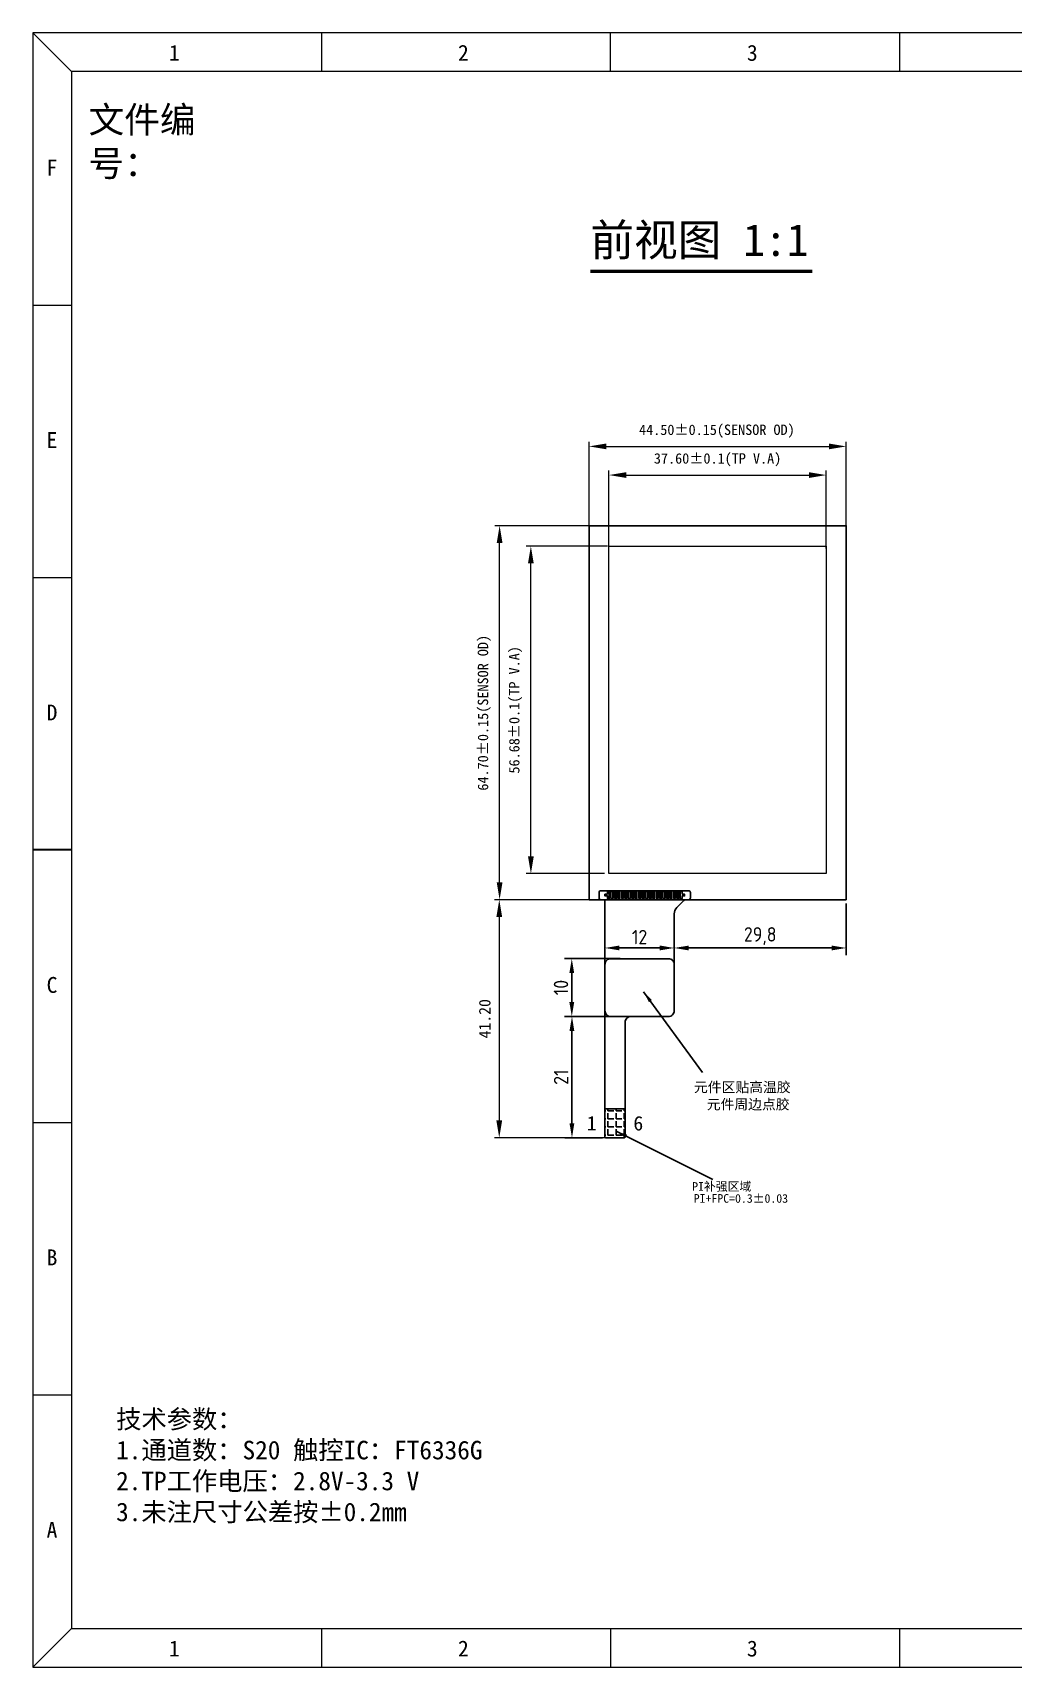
# Model space of a CAD drawing. Header units: millimetres. Extents: x 245 to 11863, y -5369 to 598.
# Drawn here: x 11462.3 to 11632, y -5368.9 to -5086.1 of the extents above; entities that cross this region are included whole.
import ezdxf
from ezdxf.enums import TextEntityAlignment as Align

# ---------------------------------------------------------------- set-up
doc = ezdxf.new("R2010")
doc.units = ezdxf.units.MM
for name, color, linetype in [('COVERLENS', 2, 'Continuous'), ('DIM', 7, 'Continuous'), ('GKO', 5, 'Continuous'), ('SENSOR', 3, 'Continuous')]:
    doc.layers.add(name, color=color, linetype=linetype)
doc.layers.add('Sundenal', color=4, linetype='Continuous', lineweight=20)
doc.layers.add('文字', color=2, linetype='Continuous', lineweight=20)
doc.styles.get("Standard").update_dxf_attribs({"font": 'isocp2.shx', "bigfont": 'extfont2.shx'})
doc.styles.add('宋体', font='')
doc.styles.get('宋体').set_extended_font_data('SimSun')
doc.dimstyles.new('ISO-25', dxfattribs={"dimtxt": 2.5, "dimasz": 2.5, "dimexe": 1.25, "dimexo": 0.625, "dimtad": 1, "dimdec": 1, "dimtxsty": 'Standard', "dimcen": 2.5, "dimadec": 0, "dimazin": 0, "dimtfac": 1, "dimtdec": 1, "dimtmove": 0, "dimatfit": 3, "dimfxl": 1, "dimarcsym": 0})
doc.dimstyles.new('Sundenal', dxfattribs={"dimtxt": 3.5, "dimasz": 2, "dimexe": 1.5, "dimexo": 0.5, "dimtad": 1, "dimdsep": 46, "dimtxsty": 'Standard', "dimcen": 2.5, "dimadec": 0, "dimazin": 0, "dimtm": 1e-09, "dimtfac": 1, "dimtmove": 0, "dimatfit": 3, "dimfxl": 1, "dimarcsym": 0})
doc.dimstyles.new('Sundenal$0', dxfattribs={"dimtxt": 6, "dimasz": 3, "dimexe": 0.8, "dimexo": 0.8, "dimgap": 0.2, "dimtad": 1, "dimzin": 1, "dimdsep": 46, "dimtxsty": '宋体', "dimcen": 2.5, "dimadec": 0, "dimazin": 0, "dimtfac": 1, "dimtofl": 0, "dimtmove": 0, "dimatfit": 3, "dimfxl": 0.8, "dimtolj": 1, "dimlwd": 13, "dimlwe": 13, "dimarcsym": 0})

# ---------------------------------------------------------------- blocks, each defined once
blk = doc.blocks.new('sundenal')
at = {"layer": 'Sundenal', "color": 4}
blk.add_line((-856.53, 786.48), (-856.53, 805.66), dxfattribs=at)
at = {"layer": 'Sundenal', "color": 4, "lineweight": 30}
blk.add_line((-1122.21, 402.83), (-1141.39, 402.83), dxfattribs=at)
at = {"layer": 'Sundenal', "color": 4}
for points in [[(-1122.21, 786.48), (-1141.39, 805.66)], [(-998.96, 805.66), (-998.96, 786.48)], [(-714.1, 805.66), (-714.1, 786.48)], [(-1141.39, 671.38), (-1122.21, 671.38)], [(-1141.39, 537.11), (-1122.21, 537.11)], [(-1141.39, 268.55), (-1122.21, 268.55)], [(-1141.39, 134.28), (-1122.21, 134.28)], [(-1122.21, 19.18), (-1141.39, 0)], [(-998.96, 19.18), (-998.96, 0)], [(-856.53, 19.18), (-856.53, 0)], [(-714.1, 19.18), (-714.1, 0)]]:
    blk.add_lwpolyline(points, dxfattribs=at)
blk.add_lwpolyline([(-1141.39, 0), (0, 0), (0, 805.66), (-1141.39, 805.66)], close=True, dxfattribs=at)
at = {"layer": 'Sundenal', "ltscale": 0.2}
blk.add_lwpolyline([(-19.18, 786.48), (-1122.21, 786.48), (-1122.21, 19.18), (-19.18, 19.18)], close=True, dxfattribs=at)
at = {"layer": 'Sundenal', "color": 4, "style": '宋体'}
for s, p in [('1', (-1071.5, 795.73)), ('2', (-929.07, 795.73)), ('3', (-786.64, 795.73)), ('F', (-1131.87, 739.15)), ('E', (-1131.87, 604.87)), ('D', (-1131.87, 470.59)), ('C', (-1131.87, 336.32)), ('B', (-1131.87, 202.04)), ('A', (-1131.87, 67.76)), ('1', (-1071.5, 9.26)), ('2', (-929.07, 9.26)), ('3', (-786.64, 9.26))]:
    blk.add_text(s, height=7.85, dxfattribs=at).set_placement(p, align=Align.MIDDLE_CENTER)
blk = doc.blocks.new('*D2')
at = {"layer": 'Defpoints', "color": 0, "transparency": 16777216}
for p in [(11603.09, -5157.69), (11603.09, -5172.66), (11558.59, -5172.86)]:
    blk.add_point(p, dxfattribs=at)
at = {"layer": 'DIM', "color": 0, "lineweight": 13, "transparency": 16777216}
for p, q in [((11558.59, -5172.06), (11558.59, -5156.89)), ((11561.59, -5157.69), (11600.09, -5157.69)), ((11603.09, -5171.86), (11603.09, -5156.89))]:
    blk.add_line(p, q, dxfattribs=at)
at = {"layer": 'DIM', "color": 0, "transparency": 16777216}
for points in [[(11561.59, -5157.19), (11561.59, -5158.19), (11558.59, -5157.69)], [(11600.09, -5157.19), (11600.09, -5158.19), (11603.09, -5157.69)]]:
    blk.add_solid(points, dxfattribs=at)
at = {"layer": 'DIM', "color": 0, "lineweight": 30, "transparency": 16777216, "insert": (11580.71, -5155.05), "char_height": 3, "attachment_point": 5, "style": '宋体'}
blk.add_mtext('\\A1;{\\H0.6x;44.50±0.15(SENSOR OD)}', dxfattribs=at)
blk = doc.blocks.new('*D3')
at = {"layer": 'Defpoints', "color": 0, "transparency": 16777216}
for p in [(11599.63, -5162.65), (11562.03, -5176.2), (11599.63, -5176.17)]:
    blk.add_point(p, dxfattribs=at)
at = {"layer": 'DIM', "color": 0, "lineweight": 13, "transparency": 16777216}
for p, q in [((11562.03, -5175.4), (11562.03, -5161.85)), ((11565.03, -5162.65), (11596.63, -5162.65)), ((11599.63, -5175.37), (11599.63, -5161.85))]:
    blk.add_line(p, q, dxfattribs=at)
at = {"layer": 'DIM', "color": 0, "transparency": 16777216}
for points in [[(11565.03, -5162.15), (11565.03, -5163.15), (11562.03, -5162.65)], [(11596.63, -5162.15), (11596.63, -5163.15), (11599.63, -5162.65)]]:
    blk.add_solid(points, dxfattribs=at)
at = {"layer": 'DIM', "color": 0, "lineweight": 30, "transparency": 16777216, "insert": (11580.83, -5160.01), "char_height": 3, "attachment_point": 5, "style": '宋体'}
blk.add_mtext('\\A1;{\\H0.6x;37.60±0.1(TP V.A)}', dxfattribs=at)
blk = doc.blocks.new('*D4')
at = {"layer": 'Defpoints', "color": 0, "ltscale": 0.2, "transparency": 16777216}
for p in [(11561.33, -5244.47), (11561.33, -5249.5), (11573.33, -5249.5)]:
    blk.add_point(p, dxfattribs=at)
at = {"layer": 'SENSOR', "color": 0, "lineweight": -2, "ltscale": 0.2, "transparency": 16777216}
for p, q in [((11561.33, -5248.87), (11561.33, -5243.22)), ((11573.33, -5248.87), (11573.33, -5243.22)), ((11570.83, -5244.47), (11563.83, -5244.47))]:
    blk.add_line(p, q, dxfattribs=at)
at = {"layer": 'SENSOR', "color": 0, "ltscale": 0.2, "transparency": 16777216}
for points in [[(11563.83, -5244.05), (11563.83, -5244.88), (11561.33, -5244.47)], [(11570.83, -5244.05), (11570.83, -5244.88), (11573.33, -5244.47)]]:
    blk.add_solid(points, dxfattribs=at)
at = {"layer": 'SENSOR', "color": 0, "ltscale": 0.2, "transparency": 16777216, "insert": (11567.33, -5242.59), "char_height": 2.5, "attachment_point": 5}
blk.add_mtext('12', dxfattribs=at)
blk = doc.blocks.new('*D5')
at = {"layer": 'Defpoints', "color": 0, "ltscale": 0.2, "transparency": 16777216}
for p in [(11564.57, -5246.32), (11555.6, -5256.32), (11564.57, -5256.32)]:
    blk.add_point(p, dxfattribs=at)
at = {"layer": 'SENSOR', "color": 0, "lineweight": -2, "ltscale": 0.2, "transparency": 16777216}
for p, q in [((11563.95, -5246.32), (11554.35, -5246.32)), ((11555.6, -5248.82), (11555.6, -5253.82)), ((11563.95, -5256.32), (11554.35, -5256.32))]:
    blk.add_line(p, q, dxfattribs=at)
at = {"layer": 'SENSOR', "color": 0, "ltscale": 0.2, "transparency": 16777216}
for points in [[(11555.18, -5248.82), (11556.02, -5248.82), (11555.6, -5246.32)], [(11555.18, -5253.82), (11556.02, -5253.82), (11555.6, -5256.32)]]:
    blk.add_solid(points, dxfattribs=at)
at = {"layer": 'SENSOR', "color": 0, "ltscale": 0.2, "transparency": 16777216, "insert": (11553.73, -5251.32), "char_height": 2.5, "attachment_point": 5, "rotation": 90}
blk.add_mtext('10', dxfattribs=at)
blk = doc.blocks.new('*D11')
at = {"layer": 'Defpoints', "color": 0, "transparency": 16777216}
for p in [(11543.11, -5171.43), (11563.77, -5171.43), (11563.68, -5236.13)]:
    blk.add_point(p, dxfattribs=at)
at = {"layer": 'DIM', "color": 0, "lineweight": 13, "transparency": 16777216}
for p, q in [((11562.97, -5171.43), (11542.31, -5171.43)), ((11543.11, -5233.13), (11543.11, -5174.43)), ((11562.88, -5236.13), (11542.31, -5236.13))]:
    blk.add_line(p, q, dxfattribs=at)
at = {"layer": 'DIM', "color": 0, "transparency": 16777216}
for points in [[(11542.61, -5174.43), (11543.61, -5174.43), (11543.11, -5171.43)], [(11542.61, -5233.13), (11543.61, -5233.13), (11543.11, -5236.13)]]:
    blk.add_solid(points, dxfattribs=at)
at = {"layer": 'DIM', "color": 0, "lineweight": 30, "transparency": 16777216, "insert": (11540.47, -5203.78), "char_height": 3, "attachment_point": 5, "rotation": 90, "style": '宋体'}
blk.add_mtext('\\A1;{\\H0.6x;64.70±0.15(SENSOR OD)}', dxfattribs=at)
blk = doc.blocks.new('*D12')
at = {"layer": 'Defpoints', "color": 0, "transparency": 16777216}
for p in [(11548.52, -5174.94), (11562.57, -5174.94), (11562.06, -5231.61)]:
    blk.add_point(p, dxfattribs=at)
at = {"layer": 'DIM', "color": 0, "lineweight": 13, "transparency": 16777216}
for p, q in [((11561.77, -5174.94), (11547.72, -5174.94)), ((11548.52, -5228.61), (11548.52, -5177.94)), ((11561.26, -5231.61), (11547.72, -5231.61))]:
    blk.add_line(p, q, dxfattribs=at)
at = {"layer": 'DIM', "color": 0, "transparency": 16777216}
for points in [[(11548.02, -5177.94), (11549.02, -5177.94), (11548.52, -5174.94)], [(11548.02, -5228.61), (11549.02, -5228.61), (11548.52, -5231.61)]]:
    blk.add_solid(points, dxfattribs=at)
at = {"layer": 'DIM', "color": 0, "lineweight": 30, "transparency": 16777216, "insert": (11545.88, -5203.27), "char_height": 3, "attachment_point": 5, "rotation": 90, "style": '宋体'}
blk.add_mtext('\\A1;{\\H0.6x;56.68±0.1(TP V.A)}', dxfattribs=at)
blk = doc.blocks.new('*D16')
at = {"layer": 'COVERLENS', "color": 0, "lineweight": 13, "ltscale": 0.2, "transparency": 16777216}
for p, q in [((11557.79, -5236.12), (11542.25, -5236.12)), ((11543.05, -5239.12), (11543.05, -5274.32)), ((11563.83, -5277.32), (11542.25, -5277.32))]:
    blk.add_line(p, q, dxfattribs=at)
at = {"layer": 'COVERLENS', "color": 0, "ltscale": 0.2, "transparency": 16777216}
for points in [[(11542.55, -5239.12), (11543.55, -5239.12), (11543.05, -5236.12)], [(11542.55, -5274.32), (11543.55, -5274.32), (11543.05, -5277.32)]]:
    blk.add_solid(points, dxfattribs=at)
at = {"layer": 'Defpoints', "color": 0, "ltscale": 0.2, "transparency": 16777216}
for p in [(11558.59, -5236.12), (11543.05, -5277.32), (11564.63, -5277.32)]:
    blk.add_point(p, dxfattribs=at)
at = {"layer": 'COVERLENS', "color": 0, "ltscale": 0.2, "transparency": 16777216, "insert": (11540.55, -5256.72), "char_height": 2, "attachment_point": 5, "rotation": 90, "style": '宋体'}
blk.add_mtext('\\A1;41.20', dxfattribs=at)
blk = doc.blocks.new('*D17')
at = {"layer": 'COVERLENS', "color": 0, "lineweight": -2, "ltscale": 0.2, "transparency": 16777216}
for p, q in [((11560.71, -5256.32), (11554.38, -5256.32)), ((11555.63, -5258.82), (11555.63, -5274.82)), ((11560.91, -5277.32), (11554.38, -5277.32))]:
    blk.add_line(p, q, dxfattribs=at)
at = {"layer": 'COVERLENS', "color": 0, "ltscale": 0.2, "transparency": 16777216}
for points in [[(11555.21, -5258.82), (11556.04, -5258.82), (11555.63, -5256.32)], [(11555.21, -5274.82), (11556.04, -5274.82), (11555.63, -5277.32)]]:
    blk.add_solid(points, dxfattribs=at)
at = {"layer": 'Defpoints', "color": 0, "ltscale": 0.2, "transparency": 16777216}
for p in [(11561.33, -5256.32), (11555.63, -5277.32), (11561.53, -5277.32)]:
    blk.add_point(p, dxfattribs=at)
at = {"layer": 'COVERLENS', "color": 0, "ltscale": 0.2, "transparency": 16777216, "insert": (11553.75, -5266.82), "char_height": 2.5, "attachment_point": 5, "rotation": 90}
blk.add_mtext('21', dxfattribs=at)
blk = doc.blocks.new('*D18')
at = {"layer": 'COVERLENS', "color": 0, "lineweight": -2, "ltscale": 0.2, "transparency": 16777216}
for p, q in [((11603.09, -5236.75), (11603.09, -5245.72)), ((11573.33, -5245.09), (11573.33, -5245.72)), ((11575.83, -5244.47), (11600.59, -5244.47))]:
    blk.add_line(p, q, dxfattribs=at)
at = {"layer": 'COVERLENS', "color": 0, "ltscale": 0.2, "transparency": 16777216}
for points in [[(11575.83, -5244.06), (11575.83, -5244.89), (11573.33, -5244.47)], [(11600.59, -5244.06), (11600.59, -5244.89), (11603.09, -5244.47)]]:
    blk.add_solid(points, dxfattribs=at)
at = {"layer": 'Defpoints', "color": 0, "ltscale": 0.2, "transparency": 16777216}
for p in [(11603.09, -5236.12), (11573.33, -5244.47), (11603.09, -5244.47)]:
    blk.add_point(p, dxfattribs=at)
at = {"layer": 'COVERLENS', "color": 0, "ltscale": 0.2, "transparency": 16777216, "insert": (11588.21, -5242.41), "char_height": 2.5, "attachment_point": 5}
blk.add_mtext('29,8', dxfattribs=at)

msp = doc.modelspace()

# ---------------------------------------------------------------- hatches: boundary and pattern name
at = {"layer": 'GKO'}
h = msp.add_hatch(dxfattribs=at)
h.set_pattern_fill('ANGLE', color=256, scale=0.2, style=0)
h.set_pattern_definition([(0, (427.7644, -440.4253), (0, 1.397), [1.016, -0.381]), (90, (427.7644, -440.4253), (-1.397, 9e-17), [1.016, -0.381])])
h.paths.add_polyline_path([(11561.532, -5277.325), (11564.632, -5277.325, 0.4142136), (11564.832, -5277.125), (11564.832, -5272.325), (11561.332, -5272.325), (11561.332, -5277.125, 0.4142136)])

# ---------------------------------------------------------------- linework, layer by layer
at = {"layer": 'COVERLENS', "color": 2, "linetype": 'Continuous', "lineweight": 0}
msp.add_lwpolyline([(11562.034, -5174.937), (11599.63, -5174.937), (11599.63, -5231.613), (11562.034, -5231.613)], close=True, dxfattribs=at)
at = {"layer": 'DIM', "lineweight": 30, "ltscale": 0.2, "const_width": 0.554}
msp.add_lwpolyline([(11558.828, -5127.408), (11597.24, -5127.408)], dxfattribs=at)
at = {"layer": 'GKO'}
msp.add_line((11561.332, -5272.325), (11564.832, -5272.325), dxfattribs=at)
for points in [[(11560.632, -5236.125, -0.4142136), (11560.332, -5235.825), (11560.332, -5234.875, -0.4142136), (11560.632, -5234.575), (11575.832, -5234.575, -0.4142136), (11576.132, -5234.875), (11576.132, -5235.825, -0.4142136), (11575.832, -5236.125), (11575.339, -5236.125, 0.1989124), (11574.985, -5236.271), (11573.771, -5237.486, 0.1989124), (11573.332, -5238.546), (11573.332, -5255.325, -0.4142136), (11572.332, -5256.325), (11565.832, -5256.325, 0.4142136), (11564.832, -5257.325), (11564.832, -5277.125, -0.4142136), (11564.632, -5277.325), (11561.532, -5277.325, -0.4142136), (11561.332, -5277.125), (11561.332, -5236.425, 0.4142136), (11561.032, -5236.125)], [(11562.332, -5256.325), (11572.332, -5256.325, 0.4142136), (11573.332, -5255.325), (11573.332, -5247.325, 0.4142136), (11572.332, -5246.325), (11562.332, -5246.325, 0.4142136), (11561.332, -5247.325), (11561.332, -5255.325, 0.4142136)], [(11562.332, -5256.325), (11572.332, -5256.325, 0.4142136), (11573.332, -5255.325), (11573.332, -5247.325, 0.4142136), (11572.332, -5246.325), (11562.332, -5246.325, 0.4142136), (11561.332, -5247.325), (11561.332, -5255.325, 0.4142136)]]:
    msp.add_lwpolyline(points, format="xyb", close=True, dxfattribs=at)
for points in [[(11561.782, -5235.175), (11561.332, -5235.175), (11561.332, -5235.475), (11561.782, -5235.475), (11561.782, -5235.925), (11562.082, -5235.925), (11562.082, -5234.725), (11561.782, -5234.725)], [(11562.382, -5235.925), (11562.682, -5235.925), (11562.682, -5234.725), (11562.382, -5234.725)], [(11562.982, -5235.925), (11563.282, -5235.925), (11563.282, -5234.725), (11562.982, -5234.725)], [(11563.582, -5235.925), (11563.882, -5235.925), (11563.882, -5234.725), (11563.582, -5234.725)], [(11564.182, -5235.925), (11564.482, -5235.925), (11564.482, -5234.725), (11564.182, -5234.725)], [(11564.782, -5235.925), (11565.082, -5235.925), (11565.082, -5234.725), (11564.782, -5234.725)], [(11565.382, -5235.925), (11565.682, -5235.925), (11565.682, -5234.725), (11565.382, -5234.725)], [(11565.982, -5235.925), (11566.282, -5235.925), (11566.282, -5234.725), (11565.982, -5234.725)], [(11566.582, -5235.925), (11566.882, -5235.925), (11566.882, -5234.725), (11566.582, -5234.725)], [(11567.182, -5235.925), (11567.482, -5235.925), (11567.482, -5234.725), (11567.182, -5234.725)], [(11567.782, -5235.925), (11568.082, -5235.925), (11568.082, -5234.725), (11567.782, -5234.725)], [(11568.382, -5235.925), (11568.682, -5235.925), (11568.682, -5234.725), (11568.382, -5234.725)], [(11568.982, -5235.925), (11569.282, -5235.925), (11569.282, -5234.725), (11568.982, -5234.725)], [(11569.582, -5235.925), (11569.882, -5235.925), (11569.882, -5234.725), (11569.582, -5234.725)], [(11570.182, -5235.925), (11570.482, -5235.925), (11570.482, -5234.725), (11570.182, -5234.725)], [(11570.782, -5235.925), (11571.082, -5235.925), (11571.082, -5234.725), (11570.782, -5234.725)], [(11571.382, -5235.925), (11571.682, -5235.925), (11571.682, -5234.725), (11571.382, -5234.725)], [(11571.982, -5235.925), (11572.282, -5235.925), (11572.282, -5234.725), (11571.982, -5234.725)], [(11572.582, -5235.925), (11572.882, -5235.925), (11572.882, -5234.725), (11572.582, -5234.725)], [(11573.182, -5235.925), (11573.482, -5235.925), (11573.482, -5234.725), (11573.182, -5234.725)], [(11573.782, -5235.925), (11574.082, -5235.925), (11574.082, -5234.725), (11573.782, -5234.725)], [(11574.682, -5235.175), (11575.132, -5235.175), (11575.132, -5235.475), (11574.682, -5235.475), (11574.682, -5235.925), (11574.382, -5235.925), (11574.382, -5234.725), (11574.682, -5234.725)]]:
    msp.add_lwpolyline(points, close=True, dxfattribs=at)
at = {"layer": 'SENSOR', "linetype": 'Continuous'}
msp.add_lwpolyline([(11603.092, -5236.125), (11603.092, -5171.425), (11558.592, -5171.425), (11558.592, -5236.125)], close=True, dxfattribs=at)

# ---------------------------------------------------------------- block references
at = {"layer": 'Sundenal', "xscale": 0.3510397440006727, "yscale": 0.3510397440006727, "zscale": 0.3510397440006727}
msp.add_blockref('sundenal', (11862.981, -5368.929), dxfattribs=at)

# ---------------------------------------------------------------- texts
at = {"layer": 'DIM', "lineweight": 30, "ltscale": 0.2, "insert": (11558.824, -5119.207), "char_height": 5.5386, "width": 38.41577, "attachment_point": 1, "style": '宋体'}
msp.add_mtext('前视图 1:1', dxfattribs=at)
at = {"layer": 'DIM'}
for s, insert, char_height, width, attachment_point in [('{\\fSimSun|b0|i0|c134|p2;元件区贴高温胶}', (11576.751, -5267.669), 1.75, 30.08613, 1), ('{\\fSimSun|b0|i0|c134|p2;元件周边点胶}', (11578.961, -5270.647), 1.75, 30.08613, 1), ('{\\fSimSun|b0|i0|c134|p2;1}', (11558.203, -5273.547), 2.5, 42.98019, 1), ('{\\fSimSun|b0|i0|c134|p2;1}', (11558.203, -5273.547), 2.5, 42.98019, 1), ('{\\fSimSun|b0|i0|c134|p2;6}', (11567.961, -5273.547), 2.5, 42.98019, 3), ('{\\fSimSun|b0|i0|c134|p2;6}', (11567.961, -5273.547), 2.5, 42.98019, 3)]:
    msp.add_mtext(s, dxfattribs=dict(at, insert=insert, char_height=char_height, width=width, attachment_point=attachment_point))
at = {"layer": 'DIM', "lineweight": 30, "char_height": 1.5, "width": 17.6255, "attachment_point": 3, "style": '宋体'}
for s, insert in [('{\\fSimSun|b0|i0|c134|p2;PI补强区域}', (11586.657, -5284.99)), ('PI+FPC=0.3%%P0.03', (11593.033, -5287.052))]:
    msp.add_mtext(s, dxfattribs=dict(at, insert=insert))
at = {"layer": '文字', "color": 0, "insert": (11471.969, -5098.891), "char_height": 4.5308, "width": 28.92164, "attachment_point": 1, "style": '宋体'}
msp.add_mtext('文件编号：', dxfattribs=at)
at = {"layer": '文字', "color": 7, "insert": (11476.745, -5324.386), "char_height": 3.20981, "width": 152.6737, "attachment_point": 1, "style": '宋体'}
msp.add_mtext('{\\fSimSun|b0|i0|c134|p54;技术参数}：\\P1.通道数：S20 触控IC：FT6336G\\P2.TP工作电压：2.8V-3.3 V \\P3.未注尺寸公差按±0.2mm', dxfattribs=at)

# ---------------------------------------------------------------- dimensions: what is measured, and where the dimension line sits
at = {"layer": 'COVERLENS', "color": 0, "ltscale": 0.2}
for base, p1, p2, dimstyle, override, picture, middle in [((11543.045, -5277.325), (11558.592, -5236.125), (11564.632, -5277.325), 'Sundenal$0', {"dimtxt": 2, "dimgap": 1.5}, '*D16', (11540.545, -5256.725)), ((11555.626, -5277.325), (11561.332, -5256.325), (11561.532, -5277.325), 'ISO-25', {"dimfxl": 0.8}, '*D17', (11553.751, -5266.825))]:
    dim = msp.add_linear_dim(base=base, p1=p1, p2=p2, angle=90, dimstyle=dimstyle, override=override, dxfattribs=at)
    dim.commit()
    dim.dimension.update_dxf_attribs({"geometry": picture, "text_midpoint": middle})
dim = msp.add_linear_dim(base=(11603.092, -5244.474), p1=(11573.332, -5244.467), p2=(11603.092, -5236.125), dimstyle='ISO-25', override={"dimfxl": 0.8}, dxfattribs=at)
dim.commit()
dim.dimension.update_dxf_attribs({"geometry": '*D18', "text_midpoint": (11588.212, -5242.412)})
at = {"layer": 'DIM', "lineweight": 30}
for base, p1, p2, text, override, picture, middle in [((11603.092, -5157.694), (11558.592, -5172.864), (11603.092, -5172.662), '{\\H0.6x;<>(SENSOR OD)}', {"dimtxt": 3, "dimgap": 1.5, "dimtol": 1, "dimtp": 0.15, "dimtm": 0.15}, '*D2', (11580.71, -5157.694)), ((11599.63, -5162.655), (11562.034, -5176.2), (11599.63, -5176.173), '{\\H0.6x;<>(TP V.A)}', {"dimtxt": 3, "dimgap": 1.5, "dimtol": 1, "dimtp": 0.1, "dimtm": 0.1}, '*D3', (11580.832, -5162.655))]:
    dim = msp.add_linear_dim(base=base, p1=p1, p2=p2, text=text, dimstyle='Sundenal$0', override=override, dxfattribs=at)
    dim.commit()
    dim.dimension.update_dxf_attribs({"geometry": picture, "text_midpoint": middle, "dimtype": 160})
for base, p1, p2, text, override, picture, middle in [((11543.108, -5171.431), (11563.684, -5236.131), (11563.769, -5171.431), '{\\H0.6x;<>(SENSOR OD)}', {"dimtxt": 3, "dimgap": 1.5, "dimtol": 1, "dimtp": 0.15, "dimtm": 0.15}, '*D11', (11543.108, -5203.781)), ((11548.515, -5174.937), (11562.061, -5231.613), (11562.573, -5174.937), '{\\H0.6x;<>(TP V.A)}', {"dimtxt": 3, "dimgap": 1.5, "dimtol": 1, "dimtp": 0.1, "dimtm": 0.1}, '*D12', (11548.515, -5203.275))]:
    dim = msp.add_linear_dim(base=base, p1=p1, p2=p2, angle=90, text=text, dimstyle='Sundenal$0', override=override, dxfattribs=at)
    dim.commit()
    dim.dimension.update_dxf_attribs({"geometry": picture, "text_midpoint": middle, "dimtype": 160})
at = {"layer": 'SENSOR', "color": 0, "ltscale": 0.2}
dim = msp.add_linear_dim(base=(11561.332, -5244.467), p1=(11573.332, -5249.497), p2=(11561.332, -5249.497), dimstyle='ISO-25', override={"dimfxl": 1.25}, dxfattribs=at)
dim.commit()
dim.dimension.update_dxf_attribs({"geometry": '*D4', "text_midpoint": (11567.332, -5242.592)})
dim = msp.add_linear_dim(base=(11555.601, -5256.325), p1=(11564.57, -5246.325), p2=(11564.57, -5256.325), angle=90, dimstyle='ISO-25', override={"dimfxl": 1.25}, dxfattribs=at)
dim.commit()
dim.dimension.update_dxf_attribs({"geometry": '*D5', "text_midpoint": (11553.726, -5251.325)})

# ---------------------------------------------------------------- leaders
at = {"layer": 'DIM'}
for points in [[(11568.026, -5252.043), (11578.215, -5266.014)], [(11563.256, -5276.175), (11579.996, -5284.515)]]:
    msp.add_leader(points, dimstyle='Sundenal', override={"dimgap": 0.625, "dimtad": 0, "dimfxl": 0.8}, dxfattribs=at)

doc.saveas('drawing.dxf')
